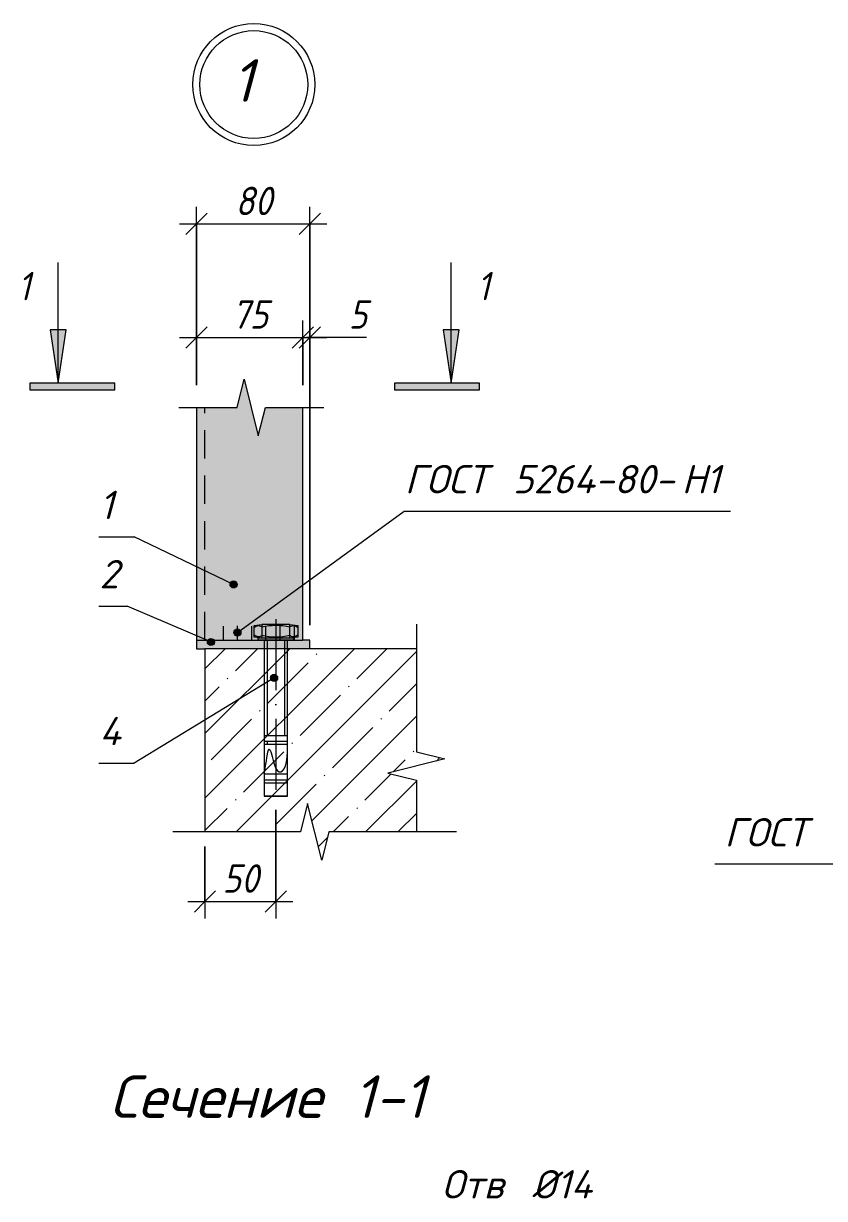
# Model space of a CAD drawing. Header units: millimetres. Extents: x 1525 to 46824, y -520 to 14115.
# Drawn here: x 33766 to 34330, y 3922 to 4750 of the extents above; entities that cross this region are included whole.
import ezdxf

# ---------------------------------------------------------------- set-up
doc = ezdxf.new("R2010")
doc.units = ezdxf.units.MM
doc.linetypes.add('200_ШТРИХ_ш1п0_6_', pattern=[32, 20, -12])
doc.linetypes.add('50_200_ШТРИХ_1Т_ш5_п1_п1_', pattern=[70, 50, -10, 0, -10])
for name, color, linetype, lineweight in [('A-ANNO-DIMS', 7, 'Continuous', 9), ('A-ANNO-DIMS-10', 7, 'Continuous', 9), ('A-ANNO-NOTE', 7, 'Continuous', 9), ('A-DETL', 7, 'Continuous', 9), ('A-DETL-1', 7, 'Continuous', 5), ('A-DETL-2', 7, '200_ШТРИХ_ш1п0_6_', 5), ('A-DETL-3', 7, 'Continuous', 20), ('A-DETL-5', 7, '50_200_ШТРИХ_1Т_ш5_п1_п1_', 5), ('A-DETL-GENF', 7, 'Continuous', 9), ('A-DETL-GENF-1', 7, 'Continuous', 5), ('G-ANNO-TEXT', 7, 'Continuous', 9)]:
    doc.layers.add(name, color=color, linetype=linetype, lineweight=lineweight)
doc.layers.add('A-DETL-GENF-2', color=7, linetype='Continuous', lineweight=9, true_color=0xffffff)
doc.styles.add('ISOCPEUR_B_I', font='', dxfattribs={"height": 30})
doc.styles.add('ISOCPEUR_I_3', font='isocpeui.ttf', dxfattribs={"width": 0.9, "height": 20})
doc.styles.add('ISOCPEUR_I_5', font='isocpeui.ttf', dxfattribs={"height": 20})
doc.styles.get('ISOCPEUR_B_I').set_extended_font_data('ISOCPEUR', italic=True, bold=True)
doc.dimstyles.new('ISO-2_0_0_9К_СРЕДНИЙ_1', dxfattribs={"dimscale": 304.8, "dimtxt": 19.919624, "dimasz": 0.049213, "dimexe": 0.03937, "dimexo": 0, "dimgap": 0, "dimtad": 1, "dimdec": 0, "dimzin": 0, "dimdsep": 46, "dimtxsty": 'ISOCPEUR_I_3', "dimblk1": 'OBLIQUE', "dimblk2": 'OBLIQUE', "dimsah": 1, "dimcen": 0.09, "dimdle": 0.03937, "dimazin": 0, "dimtfac": 1, "dimtdec": 4, "dimtix": 1, "dimtmove": 0, "dimatfit": 3, "dimfxl": 1, "dimtvp": 1, "dimtolj": 1, "dimtzin": 0, "dimarcsym": 2})
doc.dimstyles.new('ISO-2_0_0_9К_СРЕДНИЙ_3', dxfattribs={"dimscale": 304.8, "dimtxt": 19.919624, "dimasz": 0.049213, "dimexe": 0.03937, "dimexo": 0, "dimgap": 0, "dimtad": 1, "dimdec": 0, "dimzin": 0, "dimdsep": 46, "dimtxsty": 'ISOCPEUR_I_3', "dimblk1": 'OBLIQUE', "dimblk2": 'OBLIQUE', "dimsah": 1, "dimcen": 0.09, "dimdle": 0.03937, "dimazin": 0, "dimtfac": 1, "dimtdec": 4, "dimtix": 1, "dimtmove": 1, "dimatfit": 3, "dimfxl": 1, "dimtvp": 1, "dimtolj": 1, "dimtzin": 0, "dimarcsym": 2})

# ---------------------------------------------------------------- blocks, each defined once
blk = doc.blocks.new('DET_Линия разрыва - Линия разрыва-17294155-АР1_Фахверк из 2-х уголков Ф-18_2_ Ф-27_2_Узлы 3 эт_')
at = {"layer": 'A-DETL-GENF'}
for p, q in [((-5, 20), (-10, 0)), ((5, -20), (-5, 20)), ((-10, 0), (-46.35, 0)), ((10, 0), (5, -20)), ((100, 0), (10, 0))]:
    blk.add_line(p, q, dxfattribs=at)
blk = doc.blocks.new('DET_Линия разрыва - Линия разрыва-V13-АР1_Фахверк из 2-х уголков Ф-18_2_ Ф-27_2_Узлы 3 эт_')
at = {"layer": 'A-DETL-GENF'}
for p, q in [((-5, 20), (-10, 0)), ((5, -20), (-5, 20)), ((-10, 0), (-100, 0)), ((10, 0), (5, -20)), ((100, 0), (10, 0))]:
    blk.add_line(p, q, dxfattribs=at)
blk = doc.blocks.new('DET_Линия разрыва - Линия разрыва-30620828-АР1_Фахверк из 2-х уголков Ф-18_2_ Ф-27_2_Узлы 3 эт_')
at = {"layer": 'A-DETL-GENF'}
for p, q in [((-5, 20), (-10, 0)), ((5, -20), (-5, 20)), ((-10, 0), (-51.14, 0)), ((10, 0), (5, -20)), ((51.14, 0), (10, 0))]:
    blk.add_line(p, q, dxfattribs=at)
blk = doc.blocks.new('_AT__Текстовая выноска 2_0 - _AT__Текстовая выноска 2_0-30620700-АР1_Фахверк из 2-х уголков Ф-18_2_ Ф-27_2_Узлы 3 эт_')
at = {"layer": 'A-ANNO-NOTE'}
blk.add_line((0, 0), (23, 0), dxfattribs=at)
blk = doc.blocks.new('DIMBLOCK241-АР1_Фахверк из 2-х уголков Ф-18_2_ Ф-27_2_Узлы 3 эт_')
at = {"layer": 'A-ANNO-DIMS-10'}
for p, q in [((33887.66, 4524.58), (33887.66, 4541.02)), ((33962.66, 4495.41), (33962.66, 4541.02)), ((33875.66, 4529.02), (33962.66, 4529.02)), ((33887.66, 4529.02), (33887.66, 4524.58)), ((33962.66, 4529.02), (33962.66, 4495.41))]:
    blk.add_line(p, q, dxfattribs=at)
at = {"layer": 'A-ANNO-DIMS-10', "lineweight": 20}
for p, q in [((33887.66, 4529.02), (33895.16, 4536.52)), ((33962.66, 4529.02), (33970.16, 4536.52)), ((33887.66, 4529.02), (33880.16, 4521.52)), ((33962.66, 4529.02), (33955.16, 4521.52))]:
    blk.add_line(p, q, dxfattribs=at)
at = {"layer": 'A-ANNO-DIMS-10', "color": 0, "insert": (33912.52, 4555.15), "char_height": 20, "width": 30.3391, "attachment_point": 1, "line_spacing_factor": 1.149209, "style": 'ISOCPEUR_I_3'}
blk.add_mtext('75', dxfattribs=at)
blk = doc.blocks.new('_Oblique')
at = {"color": 0, "linetype": 'ByBlock', "lineweight": -2}
blk.add_line((-0.5, -0.5), (0.5, 0.5), dxfattribs=at)
blk = doc.blocks.new('DIMBLOCK242-АР1_Фахверк из 2-х уголков Ф-18_2_ Ф-27_2_Узлы 3 эт_')
at = {"layer": 'A-ANNO-DIMS-10'}
for p, q in [((33962.66, 4495.41), (33962.66, 4541.02)), ((33967.66, 4495.77), (33967.66, 4541.02)), ((33962.66, 4529.02), (33979.66, 4529.02)), ((33962.66, 4529.02), (33962.66, 4495.41)), ((33994.94, 4529.02), (33965.16, 4529.02)), ((33967.66, 4529.02), (33967.66, 4495.77)), ((34007.58, 4529.02), (33994.94, 4529.02))]:
    blk.add_line(p, q, dxfattribs=at)
at = {"layer": 'A-ANNO-DIMS-10', "lineweight": 20}
for p, q in [((33962.66, 4529.02), (33970.16, 4536.52)), ((33967.66, 4529.02), (33975.16, 4536.52)), ((33962.66, 4529.02), (33955.16, 4521.52)), ((33967.66, 4529.02), (33960.16, 4521.52))]:
    blk.add_line(p, q, dxfattribs=at)
at = {"layer": 'A-ANNO-DIMS-10', "color": 0, "insert": (33994.94, 4555.15), "char_height": 20, "width": 15.1696, "attachment_point": 1, "line_spacing_factor": 1.149209, "style": 'ISOCPEUR_I_3'}
blk.add_mtext('\\fISOCPEUR|b0|i1|c204|p34|;\\W.9;5', dxfattribs=at)
blk = doc.blocks.new('DIMBLOCK243-АР1_Фахверк из 2-х уголков Ф-18_2_ Ф-27_2_Узлы 3 эт_')
at = {"layer": 'A-ANNO-DIMS-10'}
for p, q in [((33887.66, 4495.41), (33887.66, 4621.02)), ((33967.66, 4326.34), (33967.66, 4621.02)), ((33875.66, 4609.02), (33979.66, 4609.02)), ((33887.66, 4609.02), (33887.66, 4495.41)), ((33967.66, 4609.02), (33967.66, 4326.34))]:
    blk.add_line(p, q, dxfattribs=at)
at = {"layer": 'A-ANNO-DIMS-10', "lineweight": 20}
for p, q in [((33887.66, 4609.02), (33895.16, 4616.52)), ((33967.66, 4609.02), (33975.16, 4616.52)), ((33887.66, 4609.02), (33880.16, 4601.52)), ((33967.66, 4609.02), (33960.16, 4601.52))]:
    blk.add_line(p, q, dxfattribs=at)
at = {"layer": 'A-ANNO-DIMS-10', "color": 0, "insert": (33915.02, 4635.15), "char_height": 20, "width": 30.3391, "attachment_point": 1, "line_spacing_factor": 1.149209, "style": 'ISOCPEUR_I_3'}
blk.add_mtext('80', dxfattribs=at)
blk = doc.blocks.new('DIMBLOCK244-АР1_Фахверк из 2-х уголков Ф-18_2_ Ф-27_2_Узлы 3 эт_')
at = {"layer": 'A-ANNO-DIMS-10'}
for p, q in [((33943.63, 4196.07), (33943.63, 4119.59)), ((33943.63, 4131.59), (33943.63, 4196.07)), ((33893.66, 4170.16), (33893.66, 4119.59)), ((33893.66, 4131.59), (33893.66, 4170.16)), ((33881.66, 4131.59), (33955.63, 4131.59))]:
    blk.add_line(p, q, dxfattribs=at)
at = {"layer": 'A-ANNO-DIMS-10', "lineweight": 20}
for p, q in [((33893.66, 4131.59), (33901.16, 4139.09)), ((33943.63, 4131.59), (33951.13, 4139.09)), ((33893.66, 4131.59), (33886.16, 4124.09)), ((33943.63, 4131.59), (33936.13, 4124.09))]:
    blk.add_line(p, q, dxfattribs=at)
at = {"layer": 'A-ANNO-DIMS-10', "color": 0, "insert": (33906, 4157.72), "char_height": 20, "width": 30.3391, "attachment_point": 1, "line_spacing_factor": 1.149209, "style": 'ISOCPEUR_I_3'}
blk.add_mtext('50', dxfattribs=at)
blk = doc.blocks.new('_AT__Текстовая выноска 2_0 - _AT__Текстовая выноска 2_0-30620701-АР1_Фахверк из 2-х уголков Ф-18_2_ Ф-27_2_Узлы 3 эт_')
at = {"layer": 'A-ANNO-NOTE'}
blk.add_line((0, 0), (23, 0), dxfattribs=at)
blk = doc.blocks.new('_AT__Текстовая выноска1 - _AT__Текстовая выноска-30601250-АР1_Фахверк из 2-х уголков Ф-18_2_ Ф-27_2_Узлы 3 эт_')
at = {"layer": 'A-ANNO-NOTE'}
blk.add_line((0, 0), (2, 0), dxfattribs=at)
blk = doc.blocks.new('_AT__Текстовая выноска1 - _AT__Текстовая выноска-30601245-АР1_Фахверк из 2-х уголков Ф-18_2_ Ф-27_2_Узлы 3 эт_')
at = {"layer": 'A-ANNO-NOTE'}
blk.add_line((0, 0), (2.5, 0), dxfattribs=at)

msp = doc.modelspace()

# ---------------------------------------------------------------- hatches: boundary and pattern name
at = {"layer": 'A-ANNO-NOTE'}
h = msp.add_hatch(color=256, dxfattribs=at)
edge = h.paths.add_edge_path(flags=0)
edge.add_arc((33913.81814, 4354.93599), 2.5, 0, 360)
h = msp.add_hatch(color=256, dxfattribs=at)
edge = h.paths.add_edge_path(flags=0)
edge.add_arc((33916.52994, 4321.05204), 2.5, 0, 360)
h = msp.add_hatch(color=256, dxfattribs=at)
edge = h.paths.add_edge_path(flags=0)
edge.add_arc((33897.85486, 4314.40126), 2.5, 0, 360)
h = msp.add_hatch(color=256, dxfattribs=at)
edge = h.paths.add_edge_path(flags=0)
edge.add_arc((33942.36222, 4289.09929), 2.5, 0, 360)
at = {"layer": 'A-DETL-GENF'}
for points in [[(33790.12509, 4496.72867), (33795.7829, 4534.44737), (33784.46729, 4534.44737), (33785.94754, 4524.57904)], [(34067.1984, 4496.72867), (34072.85621, 4534.44737), (34061.5406, 4534.44737), (34062.66175, 4526.97303)], [(33790.82825, 4492.04096), (33830.00186, 4492.04096), (33830.00186, 4496.72867), (33770.12509, 4496.72867), (33770.12509, 4492.04096), (33790.12509, 4492.04096)], [(34042.66175, 4492.04096), (34087.1984, 4492.04096), (34087.1984, 4496.72867), (34027.32164, 4496.72867), (34027.32164, 4492.04096)]]:
    msp.add_hatch(color=256, dxfattribs=at).paths.add_polyline_path(points, flags=0)
at = {"layer": 'A-DETL-GENF-1'}
h = msp.add_hatch(dxfattribs=at)
h.set_pattern_fill('FP_8', color=256, style=0, pattern_type=2)
h.set_pattern_definition([(45, (28685.753, 0), (-22.80985, 22.80985), []), (45, (28708.563, 0), (-22.80985, 22.80985), [40.323, -8.065, 0.671, -7.394])])
h.paths.add_polyline_path([(33975.92785, 4160.64263), (33980.92785, 4180.64263), (34042.66175, 4180.64263), (34042.66175, 4216.99571), (34022.66175, 4221.99571), (34062.66175, 4231.99571), (34042.66175, 4236.99571), (34042.66175, 4309.64263), (33893.66175, 4309.64263), (33893.66175, 4180.64263), (33960.92785, 4180.64263), (33965.92785, 4200.64263), (33970.92785, 4180.64263)], flags=0)
at = {"layer": 'A-DETL-GENF-2'}
for points in [[(33887.66175, 4315.64263), (33962.66175, 4315.64263), (33962.66175, 4479.66157), (33936.26552, 4479.66157), (33931.26552, 4459.66157), (33921.26552, 4499.66157), (33916.26552, 4479.66157), (33887.66175, 4479.66157), (33887.66175, 4459.66157)], [(33962.66175, 4309.64263), (33967.66175, 4309.64263), (33967.66175, 4315.64263), (33887.66175, 4315.64263), (33887.66175, 4309.64263), (33893.66175, 4309.64263)]]:
    msp.add_hatch(color=256, dxfattribs=at).paths.add_polyline_path(points, flags=0)

# ---------------------------------------------------------------- linework, layer by layer
at = {"layer": 'A-ANNO-NOTE'}
for p, q in [((33916.52994, 4321.05204), (34034.08522, 4406.60679)), ((33913.81814, 4354.93599), (33843.80129, 4388.47669)), ((33897.85486, 4314.40126), (33838.80129, 4339.65091)), ((33942.36222, 4289.09929), (33843.80129, 4229.09265))]:
    msp.add_line(p, q, dxfattribs=at)
for centre in [(33913.81814, 4354.93599), (33916.52994, 4321.05204), (33897.85486, 4314.40126), (33942.36222, 4289.09929)]:
    msp.add_circle(centre, 2.5, dxfattribs=at)
at = {"layer": 'A-DETL'}
for p, q in [((33887.66175, 4479.66157), (33887.66175, 4315.64263)), ((33962.66175, 4315.64263), (33962.66175, 4479.66157)), ((33887.66175, 4315.64263), (33887.66175, 4309.64263)), ((33887.66175, 4315.64263), (33962.66175, 4315.64263)), ((33967.66175, 4315.64263), (33962.66175, 4315.64263)), ((33967.66175, 4309.64263), (33967.66175, 4315.64263)), ((33887.66175, 4309.64263), (33893.66175, 4309.64263))]:
    msp.add_line(p, q, dxfattribs=at)
at = {"layer": 'A-DETL-1'}
for p, q in [((33790.12509, 4496.72867), (33790.12509, 4581.72867)), ((34067.1984, 4496.72867), (34067.1984, 4581.72867)), ((33784.46729, 4534.44737), (33790.12509, 4496.72867)), ((33795.7829, 4534.44737), (33784.46729, 4534.44737)), ((33790.12509, 4496.72867), (33795.7829, 4534.44737)), ((34072.85621, 4534.44737), (34061.5406, 4534.44737)), ((34061.5406, 4534.44737), (34067.1984, 4496.72867)), ((34067.1984, 4496.72867), (34072.85621, 4534.44737)), ((33770.12509, 4496.72867), (33770.12509, 4492.04096)), ((33790.12509, 4496.72867), (33770.12509, 4496.72867)), ((33830.00186, 4496.72867), (33790.12509, 4496.72867)), ((33830.00186, 4492.04096), (33830.00186, 4496.72867)), ((34067.1984, 4496.72867), (34027.32164, 4496.72867)), ((34027.32164, 4496.72867), (34027.32164, 4492.04096)), ((34087.1984, 4496.72867), (34067.1984, 4496.72867)), ((34087.1984, 4492.04096), (34087.1984, 4496.72867)), ((33770.12509, 4492.04096), (33830.00186, 4492.04096)), ((34027.32164, 4492.04096), (34087.1984, 4492.04096)), ((33906.66175, 4315.64263), (33906.66175, 4325.64263)), ((33916.66175, 4315.64263), (33916.66175, 4325.73706)), ((33926.66175, 4315.64263), (33926.66175, 4325.64263)), ((33928.21975, 4326.04058), (33933.70835, 4326.80943)), ((33928.21975, 4317.84729), (33928.21975, 4326.04058)), ((33953.54699, 4326.8269), (33933.70835, 4326.8269)), ((33933.70835, 4326.8269), (33933.70835, 4317.07844)), ((33936.66175, 4315.64263), (33936.66175, 4325.64263)), ((33946.66175, 4315.64263), (33946.66175, 4325.64263)), ((33953.54699, 4317.07844), (33953.54699, 4326.8269)), ((33953.54699, 4326.80943), (33959.0356, 4326.04058)), ((33956.66175, 4315.64263), (33956.66175, 4325.68072)), ((33959.0356, 4326.04058), (33959.0356, 4317.84729)), ((33933.70835, 4317.07844), (33928.21975, 4317.84729)), ((33956.30236, 4317.07844), (33930.95299, 4317.07844)), ((33930.95299, 4317.07844), (33930.95299, 4315.64263)), ((33956.30236, 4315.64263), (33930.95299, 4315.64263)), ((33953.54699, 4317.07844), (33933.70835, 4317.07844)), ((33935.36157, 4315.64263), (33935.36157, 4205.64263)), ((33937.47002, 4315.64263), (33937.47002, 4248.58494)), ((33938.08409, 4315.64263), (33940.12682, 4315.64263)), ((33949.78533, 4315.64263), (33949.78533, 4248.58494)), ((33951.89377, 4205.64263), (33951.89377, 4315.64263)), ((33959.0356, 4317.84729), (33953.54699, 4317.07844)), ((33956.30236, 4315.64263), (33956.30236, 4317.07844)), ((33935.36157, 4248.58494), (33951.89377, 4248.58494)), ((33935.36157, 4244.45189), (33951.89377, 4244.45189)), ((33935.36157, 4242.38537), (33951.89377, 4242.38537)), ((33937.4281, 4244.45189), (33937.4281, 4242.38537)), ((33937.51683, 4244.45189), (33937.51683, 4242.38537)), ((33935.36157, 4221.42244), (33951.89377, 4221.42244)), ((33935.36157, 4217.28939), (33951.89377, 4217.28939)), ((33936.3335, 4215.22286), (33950.92185, 4215.22286)), ((33951.89377, 4205.64263), (33935.36157, 4205.64263)), ((33935.36157, 4205.64263), (33951.89377, 4205.64263))]:
    msp.add_line(p, q, dxfattribs=at)
for radius in [43, 38]:
    msp.add_circle((33928.05822, 4707.21427), radius, dxfattribs=at)
for centre, radius, start, end in [((33931.34861, 4321.51996), 4.22871, 56.08031185, 137.72360385), ((33943.62767, 4283.10388), 42.8477, 76.61449587, 103.38550413), ((33955.90674, 4321.51996), 4.22871, 42.27639616, 123.91968816), ((33931.34861, 4322.38538), 4.22871, 222.27639615, 303.91968815), ((33943.62767, 4360.80146), 42.8477, 256.61449587, 283.38550413), ((33955.90674, 4322.38538), 4.22871, 236.08031184, 317.72360384), ((33936.54218, 4216.58283), 1.37588, 210.89948546, 261.27655106), ((33950.71317, 4216.58283), 1.37588, 278.72344894, 329.10051461)]:
    msp.add_arc(centre, radius, start, end, dxfattribs=at)
msp.add_open_spline([(33935.36157, 4221.42244), (33936.54141, 4226.13908), (33939.00336, 4251.59756), (33942.76444, 4214.12544), (33951.89377, 4226.11322), (33951.89377, 4237.11122)], degree=3, knots=[3.947127755, 3.947127755, 3.947127755, 3.947127755, 10.095996178, 20.129436715, 28.583815858, 28.583815858, 28.583815858, 28.583815858], dxfattribs=at)
at = {"layer": 'A-DETL-2'}
for p, q in [((33893.66175, 4315.64263), (33893.66175, 4479.66157)), ((33962.66175, 4315.64263), (33962.66175, 4325.64263)), ((33930.40686, 4315.64263), (33937.40686, 4315.64263))]:
    msp.add_line(p, q, dxfattribs=at)
at = {"layer": 'A-DETL-3'}
for p, q in [((34042.66175, 4309.64263), (33893.66175, 4309.64263)), ((33893.66175, 4309.64263), (33893.66175, 4180.64263))]:
    msp.add_line(p, q, dxfattribs=at)
at = {"layer": 'A-DETL-5'}
msp.add_line((33943.62767, 4330.38381), (33943.62767, 4200.38381), dxfattribs=at)

# ---------------------------------------------------------------- block references
at = {"layer": 'A-ANNO-NOTE', "xscale": 10, "yscale": 10, "zscale": 10}
for name, p in [('_AT__Текстовая выноска 2_0 - _AT__Текстовая выноска 2_0-30620701-АР1_Фахверк из 2-х уголков Ф-18_2_ Ф-27_2_Узлы 3 эт_', (34034.08522, 4406.60679)), ('_AT__Текстовая выноска1 - _AT__Текстовая выноска-30601245-АР1_Фахверк из 2-х уголков Ф-18_2_ Ф-27_2_Узлы 3 эт_', (33818.80129, 4388.47669)), ('_AT__Текстовая выноска1 - _AT__Текстовая выноска-30601250-АР1_Фахверк из 2-х уголков Ф-18_2_ Ф-27_2_Узлы 3 эт_', (33818.80129, 4339.65091)), ('_AT__Текстовая выноска1 - _AT__Текстовая выноска-30601245-АР1_Фахверк из 2-х уголков Ф-18_2_ Ф-27_2_Узлы 3 эт_', (33818.80129, 4229.09265))]:
    msp.add_blockref(name, p, dxfattribs=at)
at = {"layer": 'A-ANNO-NOTE', "xscale": 10, "yscale": 10, "zscale": 10, "rotation": 180}
msp.add_blockref('_AT__Текстовая выноска 2_0 - _AT__Текстовая выноска 2_0-30620700-АР1_Фахверк из 2-х уголков Ф-18_2_ Ф-27_2_Узлы 3 эт_', (34483.18741, 4157.72957), dxfattribs=at)
at = {"layer": 'A-DETL-GENF'}
for name, p, rotation in [('DET_Линия разрыва - Линия разрыва-30620828-АР1_Фахверк из 2-х уголков Ф-18_2_ Ф-27_2_Узлы 3 эт_', (33926.26552, 4479.66157), 180), ('DET_Линия разрыва - Линия разрыва-17294155-АР1_Фахверк из 2-х уголков Ф-18_2_ Ф-27_2_Узлы 3 эт_', (34042.66175, 4226.99571), 89.9999999999999)]:
    msp.add_blockref(name, p, dxfattribs=dict(at, rotation=rotation))
msp.add_blockref('DET_Линия разрыва - Линия разрыва-V13-АР1_Фахверк из 2-х уголков Ф-18_2_ Ф-27_2_Узлы 3 эт_', (33970.92785, 4180.64263), dxfattribs=at)

# ---------------------------------------------------------------- texts
at = {"layer": 'A-ANNO-NOTE', "char_height": 20, "attachment_point": 1, "style": 'ISOCPEUR_I_5'}
for s, insert, width in [('ГОСТ', (34034.49539, 4439.1336), 76.962), (' 5264-80-', (34097.99539, 4439.1336), 159.5358125), ('\\fISOCPEUR|b0|i1|c204|p34|;Н', (34229.6256, 4439.1336), 20.843875), ('\\fISOCPEUR|b0|i1|c204|p34|;1', (34246.82352, 4439.1336), 12.827), ('\\fISOCPEUR|b0|i1|c204|p34|;1', (33819.21147, 4421.00349), 12.827), ('\\fISOCPEUR|b0|i1|c204|p34|;2', (33819.21147, 4372.17771), 17.637125), ('\\fISOCPEUR|b0|i1|c204|p34|;4', (33819.21147, 4261.61945), 20.843875), ('ГОСТ', (34259.87724, 4190.25637), 76.962), ('Отв', (34060.46992, 3942.23256), 61.7299375), (' Ø14', (34111.40221, 3942.23256), 74.5569375)]:
    msp.add_mtext(s, dxfattribs=dict(at, insert=insert, width=width))
at = {"layer": 'G-ANNO-TEXT', "attachment_point": 1}
for s, insert, char_height, width, style in [('\\fISOCPEUR|b1|i1|c204|p34|;1', (33912.68678, 4725.07372), 30, 19.2405, 'ISOCPEUR_B_I'), ('\\fISOCPEUR|b0|i1|c204|p34|;\\W.9;1', (33761.65782, 4575.16393), 20, 11.5443, 'ISOCPEUR_I_3'), ('\\fISOCPEUR|b0|i1|c204|p34|;\\W.9;1', (34085.40804, 4575.16393), 20, 11.5443, 'ISOCPEUR_I_3'), ('Сечение', (33826.38974, 4009.01857), 30, 185.1898125, 'ISOCPEUR_B_I'), (' 1-1', (33979.18661, 4009.01857), 30, 88.185625, 'ISOCPEUR_B_I')]:
    msp.add_mtext(s, dxfattribs=dict(at, insert=insert, char_height=char_height, width=width, style=style))

# ---------------------------------------------------------------- dimensions: what is measured, and where the dimension line sits
at = {"layer": 'A-ANNO-DIMS'}
for base, p1, p2, override, picture, middle in [((33967.66175, 4609.01767), (33887.66175, 4495.41227), (33967.66175, 4326.33802), {"dimpost": '<>', "dimfxl": 187.045722}, 'DIMBLOCK243-АР1_Фахверк из 2-х уголков Ф-18_2_ Ф-27_2_Узлы 3 эт_', (33927.66175, 4619.01767)), ((33962.66175, 4529.01767), (33887.66175, 4524.57904), (33962.66175, 4495.41227), {"dimpost": '<>', "dimfxl": 80.471737}, 'DIMBLOCK241-АР1_Фахверк из 2-х уголков Ф-18_2_ Ф-27_2_Узлы 3 эт_', (33925.16175, 4539.14646)), ((33943.62767, 4131.58741), (33893.66175, 4170.16263), (33943.62767, 4196.07277), {"dimpost": '<>', "dimfxl": 56.284361}, 'DIMBLOCK244-АР1_Фахверк из 2-х уголков Ф-18_2_ Ф-27_2_Узлы 3 эт_', (33918.64471, 4141.58741))]:
    dim = msp.add_linear_dim(base=base, p1=p1, p2=p2, dimstyle='ISO-2_0_0_9К_СРЕДНИЙ_1', override=override, dxfattribs=at)
    dim.commit()
    dim.dimension.update_dxf_attribs({"geometry": picture, "text_midpoint": middle})
dim = msp.add_linear_dim(base=(33967.66175, 4529.01767), p1=(33962.66175, 4495.41227), p2=(33967.66175, 4495.77235), dimstyle='ISO-2_0_0_9К_СРЕДНИЙ_3', override={"dimpost": '<>', "dimfxl": 5.012949}, dxfattribs=at)
dim.commit()
dim.dimension.update_dxf_attribs({"geometry": 'DIMBLOCK242-АР1_Фахверк из 2-х уголков Ф-18_2_ Ф-27_2_Узлы 3 эт_', "text_midpoint": (34002.52081, 4541.81345), "dimtype": 160})

doc.saveas('drawing.dxf')
